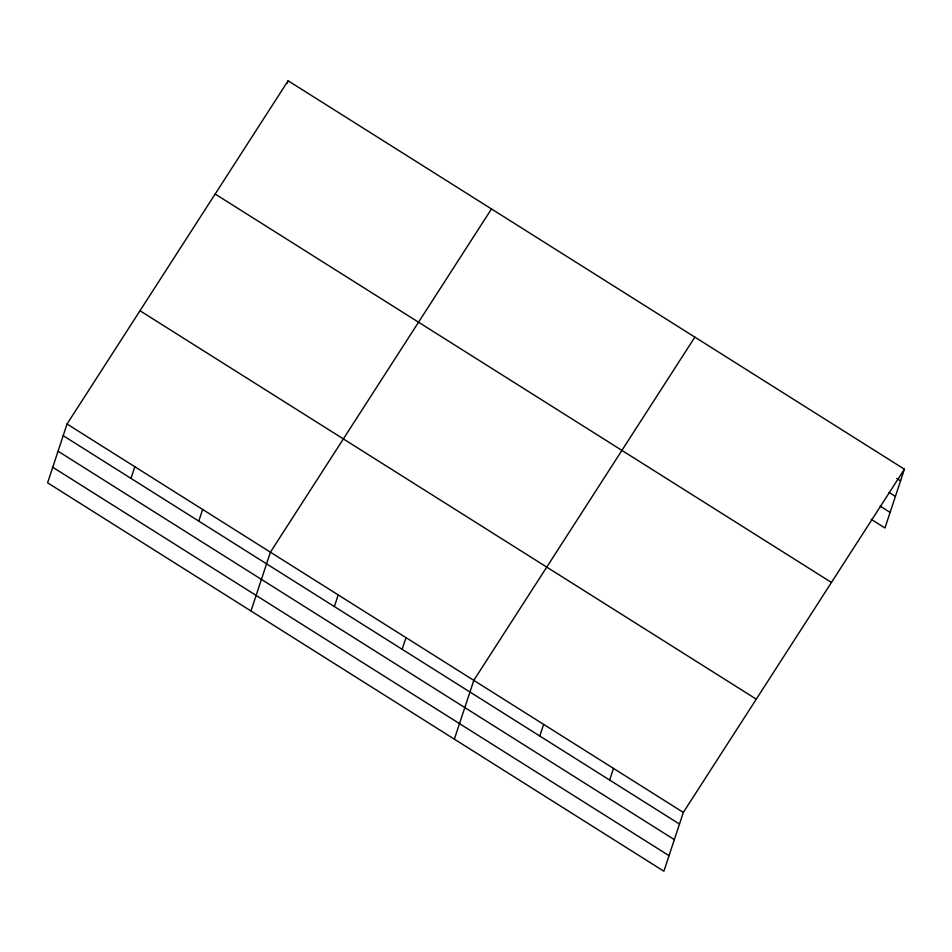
<?xml version="1.0" encoding="UTF-8"?>
<svg xmlns="http://www.w3.org/2000/svg" width="952" height="952" viewBox="0 0 952 952"><rect width="100%" height="100%" fill="white"/><g stroke="black" fill="none" stroke-linecap="round" stroke-linejoin="round"><path stroke-width="1.43" d="M67.045 424.009L47.6 482.807L663.889 871.223L683.334 812.425L904.4 469.193L288.111 80.777L67.045 424.009L683.334 812.425M130.983 478.38L134.839 466.742M287.254 83.359L288.111 80.777M198.778 521.101L202.633 509.463M250.971 610.982L270.416 552.184L491.482 208.952M334.366 606.555L338.21 594.917M402.149 649.288L406.004 637.638M454.354 739.168L473.798 680.371L694.865 337.127M539.796 736.027L543.64 724.389M609.637 780.057L613.493 768.407M904.4 469.193L884.955 527.991L871.235 519.34M896.808 478.475L900.544 480.831M889.168 492.47L895.404 496.397M880.124 506.143L890.096 512.426M215.164 194.041L831.453 582.457M139.992 310.745L756.293 699.161M63.189 435.659L679.49 824.075M58.048 451.212L674.337 839.628M52.741 467.242L669.042 855.669"/></g></svg>
